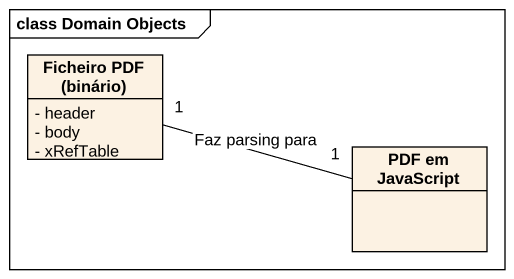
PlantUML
@startuml
mainframe class Domain Objects
hide circle
hide empty members
skinparam classAttributeIconSize 0
class "Ficheiro PDF (binário)" as Ficheiro_PDF_binário {
  - header
  - body
  - xRefTable
}
class "PDF em JavaScript" as PDF_em_JavaScript
Ficheiro_PDF_binário "1" -right- "1" PDF_em_JavaScript : Faz parsing para
@enduml
